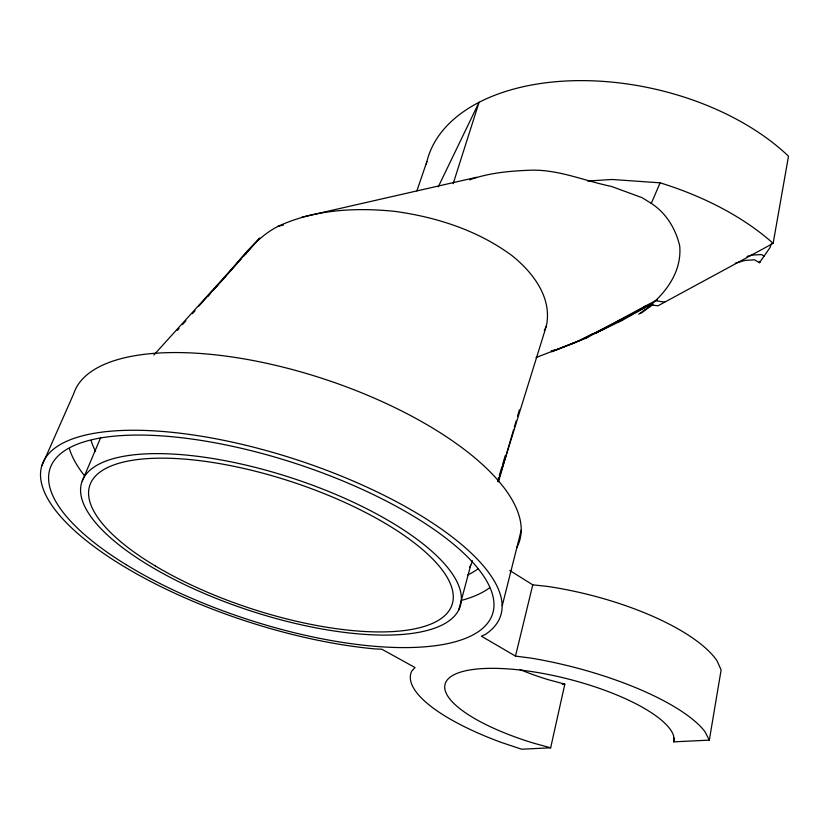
<?xml version="1.0" encoding="UTF-8"?>
<svg xmlns="http://www.w3.org/2000/svg" width="830" height="830" viewBox="0 0 830 830"><rect width="100%" height="100%" fill="white"/><g stroke="black" fill="none" stroke-linecap="round" stroke-linejoin="round"><path stroke-width="1.25" d="M498.021 481.608L546.358 326.024C552.427 297.555 532.808 272.271 511.83 255.505C477.696 230.284 436.352 217.045 394.655 211.349C355.448 207.365 314.529 209.502 278.278 226.237C250.951 240.088 235.326 267.81 214.182 288.85M519.736 669.457A115.297 39.301 14 0 0 548.505 679.749L564.825 684.138L550.663 747.799L533.981 743.255A118.099 35.545 14.3 0 1 445.461 683.028A118.099 35.545 14.3 0 1 560.198 677.052A118.099 35.545 14.3 0 1 673.67 735.992L673.732 741.854L709.318 740.132L721.125 669.924L716.985 660.722A151.029 51.564 14 0 0 547.468 586.416L532.767 584.839L509.745 570.469M652.608 303.635L579.641 340.591L551.701 351.692L585.721 338.339L644.142 306.675L650.419 304.786L657.931 305.834L773.135 243.377L788.5 156.216A205.498 121.989 12.6 0 0 574.682 80.686A205.498 121.989 12.6 0 0 426.33 164.018M771.184 243.781L770.167 247.371L759.315 262.903L759.429 261.388M673.732 741.854L674.417 738.036M709.318 740.132L704.929 731.604A154.712 46.646 14.3 0 0 530.505 658.034L515.503 656.105L532.767 584.839M502.264 605.62L521.219 530.245M458.814 609.791A199.117 69.554 18.2 0 0 204.668 457.278A199.117 69.554 18.2 0 0 149.649 565.853A199.117 69.554 18.2 0 0 458.814 609.791L470.714 565.22M498.467 481.722L513.594 429.701M514.32 427.222L516.115 421.028M517.557 416.079L519.362 409.885M497.523 481.535L498.633 477.821M499.37 475.351L501.953 466.688M502.69 464.219L505.263 455.556M453.19 183.627L479.086 102.256L438.25 186.875M416.909 190.848L426.869 161.591M82.274 481.058L100.741 437.452M638.685 314.197C661.261 298.966 682.187 275.145 679.739 246.157C675.817 228.966 666.272 213.123 651.301 203.392L660.12 182.828A212.594 115.941 13.1 0 1 773.135 243.377M41.925 465.713L73.642 393.887A234.776 92.794 18.4 0 1 333.525 382.215A234.776 92.794 18.4 0 1 516.592 547.914M245.732 254.354L246.738 252.144M544.304 330.527L546.358 326.024M177.35 330.382L179.062 328.452M182.496 324.582L185.92 320.722M198.764 306.239L212.47 290.78M192.436 313.688L195.019 310.783M207.946 296.248L210.53 293.343M213.123 290.438L218.29 284.628M223.467 278.807L226.051 275.902M227.773 273.962L241.561 258.472M243.283 256.532L259.666 238.127L153.83 355.033M640.636 313.481L652.992 304.631M585.721 338.339L592.402 334.054L595.753 333.193L622.625 320.11L644.122 308.086L644.142 306.675L657.495 299.682M595.753 333.193L615.632 322.683M536.076 357.502L574.9 342.593L592.402 334.054M570.106 344.346L574.9 342.593M469.552 179.861C489.42 172.64 510.74 170.928 531.708 170.16C559.462 169.704 584.693 180.961 611.316 186.397L641.995 197.633L651.301 203.392M735.276 263.214L745.247 260.371L754.532 259.832L758.911 262.373L760.56 261.782M622.625 320.11L617.427 321.615L619.159 321.739M746.979 256.429L751.804 255.069L761.556 254.582L764.264 256.221M278.278 226.237L283.32 225.075M302.079 217.118L476.648 177.278M551.286 350.831L557.594 349.492M562.335 684.366L564.825 684.138M587.64 181.002L612.177 179.488L660.12 182.828M550.663 747.799L521.624 749.21L501.6 742.528A154.712 46.646 14.3 0 1 411.67 671.252L415.021 667.538L381.852 649.236L374.994 648.915A241.364 84.577 18.2 0 1 44.405 492.014A241.364 84.577 18.2 0 1 294.588 459.052A241.364 84.577 18.2 0 1 485.498 634.348L481.442 636.216L515.503 656.105M655.441 300.761L664.861 302.079M489.576 587.827A229.028 86.434 18.3 0 1 461.47 600.391M84.245 475.383A229.028 86.434 18.3 0 1 69.367 448.542M478.215 568.716A211.245 81.496 18.3 0 1 467.861 574.879M95.585 451.364A211.245 81.496 18.3 0 1 91.072 440.491M472.446 560.738A195.839 73.735 18.3 0 1 469.573 567.336M126.036 564.628A232.877 81.547 18.2 0 0 490.177 619.325A232.877 81.547 18.2 0 0 197.81 439.91A232.877 81.547 18.2 0 0 126.036 564.628M155.386 565.998A190.713 66.587 18.2 0 0 450.97 607.415A190.713 66.587 18.2 0 0 206.566 461.553A190.713 66.587 18.2 0 0 155.386 565.998"/></g></svg>
